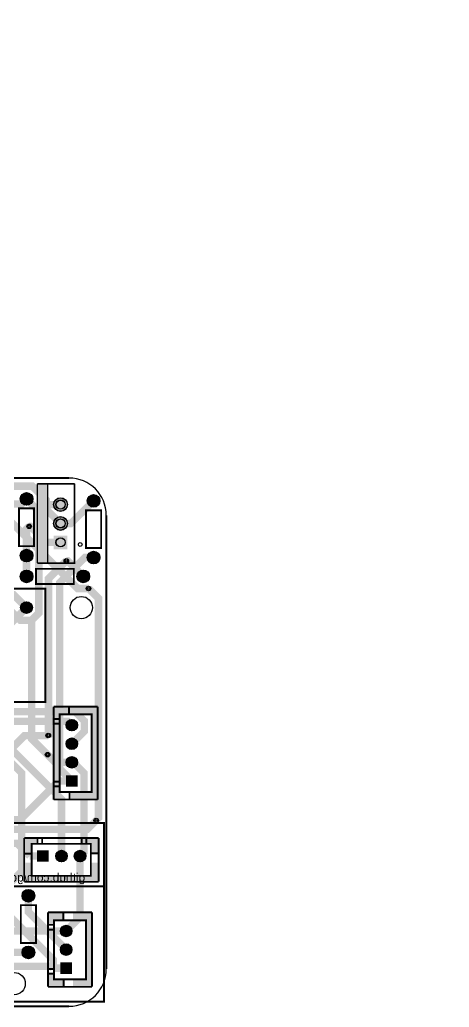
# Model space of a CAD drawing. Header units: millimetres. Extents: x -129 to 177, y 14 to 147.
# Drawn here: x 119.1 to 176.8, y 14.7 to 147.5 of the extents above; entities that cross this region are included whole.
import ezdxf

# ---------------------------------------------------------------- set-up
doc = ezdxf.new("R2010")
doc.units = ezdxf.units.MM
for name, color, linetype, true_color in [('BoardOutLine', 7, 'Continuous', 0xff00ff), ('BottomLayer', 7, 'Continuous', 0x0000ff), ('BottomSolderMaskLayer', 7, 'Continuous', 0xaa00ff), ('Document', 7, 'Continuous', 0xffffff), ('Hole', 7, 'Continuous', 0x222222), ('Multi-Layer', 7, 'Continuous', 0xc0c0c0), ('TopLayer', 7, 'Continuous', 0xff0000), ('TopSilkLayer', 7, 'Continuous', 0xffcc00), ('TopSolderMaskLayer', 7, 'Continuous', 0x800080)]:
    doc.layers.add(name, color=color, linetype=linetype, true_color=true_color)
doc.styles.get("Standard").update_dxf_attribs({"font": 'arial.ttf'})

msp = doc.modelspace()

# ---------------------------------------------------------------- hatches: boundary and pattern name
at = {"layer": 'BottomSolderMaskLayer'}
for points in [[(119.16, 83.06, 1), (120.87, 83.06, 1)], [(128.18, 82.8, 1), (129.88, 82.8, 1)], [(123.66, 82.3, 1), (125.51, 82.3, 1)], [(123.66, 79.76, 1), (125.51, 79.76, 1)], [(123.66, 76.29), (123.66, 78.14), (125.51, 78.14), (125.51, 76.29)], [(119.16, 75.44, 1), (120.87, 75.44, 1)], [(128.18, 75.18, 1), (129.88, 75.18, 1)], [(119.16, 72.64, 1), (120.87, 72.64, 1)], [(126.78, 72.64, 1), (128.49, 72.64, 1)], [(119.23, 68.45, 1), (120.8, 68.45, 1)], [(125.34, 52.65, 1), (126.89, 52.65, 1)], [(125.34, 50.15, 1), (126.89, 50.15, 1)], [(125.34, 47.65, 1), (126.89, 47.65, 1)], [(125.34, 44.37), (125.34, 45.92), (126.89, 45.92), (126.89, 44.37)], [(121.44, 35.83), (122.99, 35.83), (122.99, 34.28), (121.44, 34.28)], [(123.94, 35.05, 1), (125.49, 35.05, 1)], [(126.44, 35.05, 1), (127.99, 35.05, 1)], [(119.42, 29.72, 1), (121.12, 29.72, 1)], [(124.57, 24.98, 1), (126.12, 24.98, 1)], [(119.42, 22.1, 1), (121.12, 22.1, 1)], [(124.57, 22.48, 1), (126.12, 22.48, 1)], [(124.57, 19.2), (124.57, 20.75), (126.12, 20.75), (126.12, 19.2)]]:
    msp.add_hatch(color=256, dxfattribs=at).paths.add_polyline_path(points)
at = {"layer": 'Document'}
for points in [[(122.86, 74.51), (121.46, 74.51), (121.46, 85.01), (122.86, 85.01)], [(123.67, 53.47), (124.46, 53.47), (124.46, 55.14), (123.67, 55.14)], [(125.79, 43.65), (125.79, 42.65), (129.57, 42.65), (129.57, 55.14), (129.57, 55.14), (125.73, 55.14), (125.73, 54.14), (128.74, 54.14), (128.78, 54.1), (128.78, 43.69)], [(123.67, 52.84), (124.46, 52.84), (124.46, 45.05), (123.71, 45.05), (123.67, 45.09)], [(123.67, 44.45), (124.44, 44.45), (124.46, 44.43), (124.46, 42.65), (123.67, 42.65)], [(121.54, 37.47), (119.76, 37.47), (119.76, 35.43), (120.65, 35.43), (120.65, 36.7), (121.54, 36.7)], [(128.02, 37.47), (129.67, 37.47), (129.67, 35.43), (128.65, 35.43), (128.65, 36.7), (128.02, 36.7)], [(119.76, 34.16), (119.76, 31.62), (129.67, 31.62), (129.67, 34.16), (128.65, 34.16), (128.65, 32.39), (120.78, 32.39), (120.78, 34.16)], [(122.94, 25.78), (122.94, 27.43), (124.97, 27.43), (124.97, 26.42), (123.7, 26.42), (123.7, 25.78)], [(126.24, 17.53), (128.78, 17.53), (128.78, 27.43), (126.24, 27.43), (126.24, 26.42), (128.02, 26.42), (128.02, 18.54), (126.24, 18.54)], [(122.94, 19.3), (122.94, 17.53), (124.97, 17.53), (124.97, 18.42), (123.7, 18.42), (123.7, 19.3)]]:
    msp.add_hatch(color=256, dxfattribs=at).paths.add_polyline_path(points)
at = {"layer": 'Multi-Layer'}
for points in [[(119.19, 83.06, 1), (120.84, 83.06, 1)], [(128.21, 82.8, 1), (129.86, 82.8, 1)], [(123.69, 82.3, 1), (125.49, 82.3, 1)], [(123.69, 79.76, 1), (125.49, 79.76, 1)], [(123.69, 76.32), (123.69, 78.12), (125.49, 78.12), (125.49, 76.32)], [(119.19, 75.44, 1), (120.84, 75.44, 1)], [(128.21, 75.18, 1), (129.86, 75.18, 1)], [(119.19, 72.64, 1), (120.84, 72.64, 1)], [(126.81, 72.64, 1), (128.46, 72.64, 1)], [(119.25, 68.45, 1), (120.78, 68.45, 1)], [(125.36, 52.65, 1), (126.86, 52.65, 1)], [(125.36, 50.15, 1), (126.86, 50.15, 1)], [(125.36, 47.65, 1), (126.86, 47.65, 1)], [(125.36, 44.4), (125.36, 45.9), (126.86, 45.9), (126.86, 44.4)], [(121.46, 35.8), (122.96, 35.8), (122.96, 34.3), (121.46, 34.3)], [(123.96, 35.05, 1), (125.46, 35.05, 1)], [(126.46, 35.05, 1), (127.96, 35.05, 1)], [(119.44, 29.72, 1), (121.09, 29.72, 1)], [(124.6, 24.98, 1), (126.1, 24.98, 1)], [(119.44, 22.1, 1), (121.09, 22.1, 1)], [(124.6, 22.48, 1), (126.1, 22.48, 1)], [(124.6, 19.23), (124.6, 20.73), (126.1, 20.73), (126.1, 19.23)]]:
    msp.add_hatch(color=256, dxfattribs=at).paths.add_polyline_path(points)
at = {"layer": 'TopSolderMaskLayer'}
for points in [[(119.16, 83.06, 1), (120.87, 83.06, 1)], [(128.18, 82.8, 1), (129.88, 82.8, 1)], [(123.66, 82.3, 1), (125.51, 82.3, 1)], [(123.66, 79.76, 1), (125.51, 79.76, 1)], [(123.66, 76.29), (123.66, 78.14), (125.51, 78.14), (125.51, 76.29)], [(119.16, 75.44, 1), (120.87, 75.44, 1)], [(128.18, 75.18, 1), (129.88, 75.18, 1)], [(119.16, 72.64, 1), (120.87, 72.64, 1)], [(126.78, 72.64, 1), (128.49, 72.64, 1)], [(119.23, 68.45, 1), (120.8, 68.45, 1)], [(125.34, 52.65, 1), (126.89, 52.65, 1)], [(125.34, 50.15, 1), (126.89, 50.15, 1)], [(125.34, 47.65, 1), (126.89, 47.65, 1)], [(125.34, 44.37), (125.34, 45.92), (126.89, 45.92), (126.89, 44.37)], [(121.44, 35.83), (122.99, 35.83), (122.99, 34.28), (121.44, 34.28)], [(123.94, 35.05, 1), (125.49, 35.05, 1)], [(126.44, 35.05, 1), (127.99, 35.05, 1)], [(119.42, 29.72, 1), (121.12, 29.72, 1)], [(124.57, 24.98, 1), (126.12, 24.98, 1)], [(119.42, 22.1, 1), (121.12, 22.1, 1)], [(124.57, 22.48, 1), (126.12, 22.48, 1)], [(124.57, 19.2), (124.57, 20.75), (126.12, 20.75), (126.12, 19.2)]]:
    msp.add_hatch(color=256, dxfattribs=at).paths.add_polyline_path(points)

# ---------------------------------------------------------------- linework, layer by layer
at = {"layer": 'BoardOutLine', "const_width": 0.254}
for points in [[(18.23, 85.86), (125.73, 85.86)], [(130.73, 80.86), (130.73, 19.86)], [(125.73, 14.86), (18.23, 14.86)]]:
    msp.add_lwpolyline(points, dxfattribs=at)
at = {"layer": 'BoardOutLine'}
for centre, start, end in [((125.73, 80.86), 0, 90), ((125.73, 19.86), 270, 0)]:
    msp.add_arc(centre, 5, start, end, dxfattribs=at)
at = {"layer": 'BottomLayer', "const_width": 1}
for points in [[(121.67, 81.4), (120.02, 83.06)], [(121.67, 81.4), (122.57, 82.3), (124.59, 82.3)], [(129.03, 82.8), (125.98, 79.76), (124.59, 79.76)], [(120.7, 66.74), (121.67, 67.71), (121.67, 81.4)], [(120.37, 79.38), (120.02, 79.03), (120.02, 75.44)], [(120.02, 72.64), (120.02, 75.44)], [(126.11, 45.15), (124.48, 46.78), (124.48, 71.81), (127.85, 75.18), (129.03, 75.18)], [(122.94, 51.25), (122.97, 51.28), (122.97, 72.34), (125.36, 74.73)], [(109.86, 68.45), (111.56, 70.16), (118.31, 70.16), (120.02, 68.45)], [(129.37, 39.83), (129.69, 40.15), (129.69, 69.68), (128.35, 71.02)], [(124.71, 35.05), (124.71, 42.71), (116.52, 50.9), (116.52, 54.08), (102.24, 68.36), (102.24, 68.45)], [(117.48, 68.45), (119.19, 66.74), (120.7, 66.74)], [(120.7, 66.74), (120.7, 50.83), (122.85, 48.68)], [(117.96, 31.57), (119.37, 32.98), (119.37, 46.22), (117.05, 48.54)], [(126.11, 47.65), (126.31, 47.65), (127.73, 46.22), (127.73, 35.57), (127.21, 35.05)], [(125.35, 24.98), (127.21, 26.84), (127.21, 35.05)], [(123.6, 19.98), (123.6, 21.12), (111.42, 33.3)], [(125.35, 22.48), (120.27, 27.56), (120.27, 29.72)], [(125.35, 19.98), (123.6, 19.98)]]:
    msp.add_lwpolyline(points, dxfattribs=at)
at = {"layer": 'BottomSolderMaskLayer'}
for points in [[(119.54, 83.06), (119.54, 83.06)], [(120.49, 83.06), (120.49, 83.06)], [(128.56, 82.8), (128.56, 82.81)], [(129.5, 82.8), (129.5, 82.81)], [(119.54, 75.44), (119.54, 75.44)], [(120.49, 75.44), (120.49, 75.44)], [(128.56, 75.18), (128.56, 75.19)], [(129.5, 75.18), (129.5, 75.19)], [(120.02, 73.12), (120.01, 73.12)], [(127.64, 73.12), (127.63, 73.12)], [(120.02, 72.17), (120.01, 72.17)], [(127.64, 72.17), (127.63, 72.17)], [(119.8, 29.72), (119.8, 29.72)], [(120.74, 29.72), (120.74, 29.72)], [(119.8, 22.1), (119.8, 22.1)], [(120.74, 22.1), (120.74, 22.1)]]:
    msp.add_lwpolyline(points, close=True, dxfattribs=at)
for centre, radius in [((120.02, 83.06), 0.851), ((129.03, 82.8), 0.851), ((124.59, 82.3), 0.925), ((124.59, 82.3), 0.617), ((124.59, 79.76), 0.925), ((124.59, 79.76), 0.617), ((124.59, 77.22), 0.617), ((120.02, 75.44), 0.851), ((129.03, 75.18), 0.851), ((120.02, 72.64), 0.851), ((127.64, 72.64), 0.851), ((120.02, 68.45), 0.787), ((120.02, 68.45), 0.472), ((126.11, 52.65), 0.775), ((126.11, 52.65), 0.465), ((126.11, 50.15), 0.775), ((126.11, 50.15), 0.465), ((126.11, 47.65), 0.775), ((126.11, 47.65), 0.465), ((126.11, 45.15), 0.465), ((122.21, 35.05), 0.465), ((124.71, 35.05), 0.775), ((124.71, 35.05), 0.465), ((127.21, 35.05), 0.775), ((127.21, 35.05), 0.465), ((120.27, 29.72), 0.851), ((125.35, 24.98), 0.775), ((125.35, 24.98), 0.465), ((120.27, 22.1), 0.851), ((125.35, 22.48), 0.775), ((125.35, 22.48), 0.465), ((125.35, 19.98), 0.465)]:
    msp.add_circle(centre, radius, dxfattribs=at)
for centre, start, end in [((120.02, 83.06), 360, 180), ((120.02, 83.06), 180, 360), ((129.03, 82.81), 360, 540), ((129.03, 82.8), 540, 360), ((120.02, 75.44), 360, 180), ((129.03, 75.19), 360, 540), ((120.02, 75.44), 180, 360), ((129.03, 75.18), 540, 360), ((120.01, 72.64), 90, 270), ((120.02, 72.64), 270, 90), ((127.63, 72.64), 90, 270), ((127.64, 72.64), 270, 90), ((120.27, 29.72), 360, 180), ((120.27, 29.72), 180, 360), ((120.27, 22.1), 360, 180), ((120.27, 22.1), 180, 360)]:
    msp.add_arc(centre, 0.471, start, end, dxfattribs=at)
at = {"layer": 'Document'}
msp.add_circle((127.23, 76.93), 0.25, dxfattribs=at)
at = {"layer": 'Hole'}
for centre in [(120.37, 79.38), (125.36, 74.73), (128.35, 71.02), (122.94, 51.25), (122.85, 48.68), (129.37, 39.83)]:
    msp.add_circle(centre, 0.153, dxfattribs=at)
at = {"layer": 'Multi-Layer'}
for points in [[(119.56, 83.06), (119.56, 83.06)], [(120.47, 83.06), (120.47, 83.06)], [(128.58, 82.8), (128.58, 82.81)], [(129.49, 82.8), (129.49, 82.81)], [(119.56, 75.44), (119.56, 75.44)], [(120.47, 75.44), (120.47, 75.44)], [(128.58, 75.18), (128.58, 75.19)], [(129.49, 75.18), (129.49, 75.19)], [(120.02, 73.1), (120.01, 73.1)], [(127.64, 73.1), (127.63, 73.1)], [(120.02, 72.19), (120.01, 72.19)], [(127.64, 72.19), (127.63, 72.19)], [(119.81, 29.72), (119.81, 29.72)], [(120.73, 29.72), (120.73, 29.72)], [(119.81, 22.1), (119.81, 22.1)], [(120.73, 22.1), (120.73, 22.1)]]:
    msp.add_lwpolyline(points, close=True, dxfattribs=at)
for centre, radius in [((120.02, 83.06), 0.826), ((129.03, 82.8), 0.826), ((124.59, 82.3), 0.9), ((124.59, 82.3), 0.6), ((120.37, 79.38), 0.305), ((124.59, 79.76), 0.9), ((124.59, 79.76), 0.6), ((124.59, 77.22), 0.6), ((120.02, 75.44), 0.826), ((129.03, 75.18), 0.826), ((125.36, 74.73), 0.305), ((120.02, 72.64), 0.826), ((127.64, 72.64), 0.826), ((128.35, 71.02), 0.305), ((120.02, 68.45), 0.762), ((127.38, 68.45), 1.5), ((120.02, 68.45), 0.457), ((126.11, 52.65), 0.75), ((126.11, 52.65), 0.45), ((122.94, 51.25), 0.305), ((126.11, 50.15), 0.75), ((126.11, 50.15), 0.45), ((122.85, 48.68), 0.305), ((126.11, 47.65), 0.75), ((126.11, 47.65), 0.45), ((126.11, 45.15), 0.45), ((129.37, 39.83), 0.305), ((122.21, 35.05), 0.45), ((124.71, 35.05), 0.75), ((124.71, 35.05), 0.45), ((127.21, 35.05), 0.75), ((127.21, 35.05), 0.45), ((120.27, 29.72), 0.826), ((125.35, 24.98), 0.75), ((125.35, 24.98), 0.45), ((120.27, 22.1), 0.826), ((125.35, 22.48), 0.75), ((125.35, 22.48), 0.45), ((125.35, 19.98), 0.45), ((118.36, 17.91), 1.5)]:
    msp.add_circle(centre, radius, dxfattribs=at)
for centre, start, end in [((120.02, 83.06), 360, 180), ((120.02, 83.06), 180, 360), ((129.03, 82.81), 360, 540), ((129.03, 82.8), 540, 360), ((120.02, 75.44), 360, 180), ((120.02, 75.44), 180, 360), ((129.03, 75.19), 360, 540), ((129.03, 75.18), 540, 360), ((120.01, 72.64), 90, 270), ((120.02, 72.64), 270, 90), ((127.63, 72.64), 90, 270), ((127.64, 72.64), 270, 90), ((120.27, 29.72), 360, 180), ((120.27, 29.72), 180, 360), ((120.27, 22.1), 360, 180), ((120.27, 22.1), 180, 360)]:
    msp.add_arc(centre, 0.457, start, end, dxfattribs=at)
at = {"layer": 'TopLayer', "const_width": 1}
for points in [[(45.46, 84.77), (120.81, 84.77), (122.69, 82.88), (122.69, 81.65), (124.59, 79.76)], [(114.05, 82.36), (119.32, 82.36), (120.02, 83.06)], [(114.05, 79.76), (118.15, 79.76), (126.89, 71.02), (128.35, 71.02)], [(120.37, 79.38), (120.52, 79.38), (122.69, 77.22)], [(124.59, 77.22), (122.69, 77.22)], [(127.64, 72.64), (125.55, 74.73), (125.36, 74.73)], [(120.02, 68.45), (110.86, 59.3), (107.45, 59.3)], [(126.11, 50.15), (127.77, 51.8), (127.77, 53.23), (126.53, 54.46), (89.57, 54.46), (80.65, 45.53), (70.71, 45.53), (66.98, 41.81)], [(126.11, 52.65), (125.6, 53.16), (90.92, 53.16), (79.68, 41.92), (79.68, 41.81)], [(117.05, 48.54), (119.76, 51.25), (122.94, 51.25)], [(126.11, 47.65), (123.88, 47.65), (122.85, 48.68)], [(72.06, 39.96), (119.18, 39.96), (124.36, 45.15)], [(126.11, 45.15), (124.36, 45.15)], [(129.37, 39.83), (128.2, 38.66), (67.13, 38.66), (59.33, 30.86)], [(120.46, 35.05), (118.75, 36.76), (111.42, 36.76)], [(122.21, 35.05), (120.46, 35.05)], [(125.35, 24.98), (118.06, 24.98), (117.48, 25.57)], [(117.48, 22.1), (120.27, 22.1)], [(123.6, 19.98), (123.35, 20.23), (114.77, 20.23), (113.26, 18.71)], [(125.35, 19.98), (123.6, 19.98)]]:
    msp.add_lwpolyline(points, dxfattribs=at)
at = {"layer": 'TopSilkLayer'}
for points, const_width in [([(121.47, 74.43), (121.47, 85.09)], 0.201), ([(121.47, 85.09), (126.47, 85.09)], 0.201), ([(126.47, 85.09), (126.47, 74.42), (121.47, 74.42)], 0.201), ([(122.86, 74.43), (122.86, 85.09)], 0.201), ([(129.57, 55.14), (123.67, 55.14)], 0.254), ([(123.67, 42.65), (123.67, 55.14)], 0.254), ([(125.73, 54.14), (125.73, 55.14)], 0.254), ([(129.57, 42.65), (129.57, 55.14)], 0.254), ([(123.67, 53.47), (124.46, 53.47)], 0.254), ([(123.67, 52.84), (124.46, 52.84)], 0.254), ([(123.67, 45.05), (124.46, 45.05)], 0.254), ([(123.67, 44.43), (124.46, 44.43)], 0.254), ([(129.57, 42.65), (123.67, 42.65)], 0.254), ([(125.79, 42.65), (125.79, 43.65)], 0.254), ([(119.71, 37.49), (129.71, 37.49)], 0.254), ([(119.71, 31.59), (119.71, 37.49)], 0.254), ([(121.5, 37.49), (121.5, 36.7)], 0.254), ([(122.12, 37.49), (122.12, 36.7)], 0.254), ([(127.41, 37.49), (127.41, 36.7)], 0.254), ([(128.04, 37.49), (128.04, 36.7)], 0.254), ([(129.71, 31.59), (129.71, 37.49)], 0.254), ([(119.71, 35.38), (120.72, 35.38)], 0.254), ([(128.71, 35.43), (129.71, 35.43)], 0.254), ([(119.71, 31.59), (129.71, 31.59)], 0.254), ([(128.81, 27.48), (122.91, 27.48)], 0.254), ([(122.91, 17.48), (122.91, 27.48)], 0.254), ([(124.97, 26.48), (124.97, 27.48)], 0.254), ([(128.81, 17.48), (128.81, 27.48)], 0.254), ([(122.91, 25.81), (123.7, 25.81)], 0.254), ([(122.91, 25.17), (123.7, 25.17)], 0.254), ([(122.91, 19.88), (123.7, 19.88)], 0.254), ([(122.91, 19.26), (123.7, 19.26)], 0.254), ([(125.02, 17.48), (125.02, 18.48)], 0.254), ([(128.81, 17.48), (122.91, 17.48)], 0.254)]:
    msp.add_lwpolyline(points, dxfattribs=dict(at, const_width=const_width))
at = {"layer": 'TopSilkLayer', "const_width": 0.254}
for points in [[(119, 76.71), (119, 81.79), (121.03, 81.79), (121.03, 76.71), (119, 76.71)], [(130.05, 81.53), (130.05, 76.45), (128.02, 76.45), (128.02, 81.53), (130.05, 81.53)], [(121.29, 73.66), (126.37, 73.66), (126.37, 71.63), (121.29, 71.63), (121.29, 73.66)], [(122.56, 55.75), (94.49, 55.75), (94.49, 70.99), (122.56, 70.99), (122.56, 55.75)], [(124.46, 43.66), (124.46, 54.1), (128.78, 54.1), (128.78, 43.66), (124.46, 43.66)], [(86.87, 39.5), (130.43, 39.5), (130.43, 30.99), (86.87, 30.99), (86.87, 39.5)], [(120.72, 36.7), (128.65, 36.7), (128.65, 32.39), (120.72, 32.39), (120.72, 36.7)], [(81.15, 30.99), (130.43, 30.99), (130.43, 15.49), (81.15, 15.49), (81.15, 30.99)], [(119.25, 23.37), (119.25, 28.45), (121.29, 28.45), (121.29, 23.37), (119.25, 23.37)], [(123.7, 18.49), (123.7, 26.42), (128.02, 26.42), (128.02, 18.49), (123.7, 18.49)]]:
    msp.add_lwpolyline(points, close=True, dxfattribs=at)
at = {"layer": 'TopSilkLayer'}
msp.add_circle((127.23, 76.93), 0.25, dxfattribs=at)
at = {"layer": 'TopSolderMaskLayer'}
for points in [[(119.54, 83.06), (119.54, 83.06)], [(120.49, 83.06), (120.49, 83.06)], [(128.56, 82.8), (128.56, 82.81)], [(129.5, 82.8), (129.5, 82.81)], [(119.54, 75.44), (119.54, 75.44)], [(120.49, 75.44), (120.49, 75.44)], [(128.56, 75.18), (128.56, 75.19)], [(129.5, 75.18), (129.5, 75.19)], [(120.02, 73.12), (120.01, 73.12)], [(127.64, 73.12), (127.63, 73.12)], [(120.02, 72.17), (120.01, 72.17)], [(127.64, 72.17), (127.63, 72.17)], [(119.8, 29.72), (119.8, 29.72)], [(120.74, 29.72), (120.74, 29.72)], [(119.8, 22.1), (119.8, 22.1)], [(120.74, 22.1), (120.74, 22.1)]]:
    msp.add_lwpolyline(points, close=True, dxfattribs=at)
for centre, radius in [((120.02, 83.06), 0.851), ((129.03, 82.8), 0.851), ((124.59, 82.3), 0.925), ((124.59, 82.3), 0.617), ((124.59, 79.76), 0.925), ((124.59, 79.76), 0.617), ((124.59, 77.22), 0.617), ((120.02, 75.44), 0.851), ((129.03, 75.18), 0.851), ((120.02, 72.64), 0.851), ((127.64, 72.64), 0.851), ((120.02, 68.45), 0.787), ((120.02, 68.45), 0.472), ((126.11, 52.65), 0.775), ((126.11, 52.65), 0.465), ((126.11, 50.15), 0.775), ((126.11, 50.15), 0.465), ((126.11, 47.65), 0.775), ((126.11, 47.65), 0.465), ((126.11, 45.15), 0.465), ((122.21, 35.05), 0.465), ((124.71, 35.05), 0.775), ((124.71, 35.05), 0.465), ((127.21, 35.05), 0.775), ((127.21, 35.05), 0.465), ((120.27, 29.72), 0.851), ((125.35, 24.98), 0.775), ((125.35, 24.98), 0.465), ((120.27, 22.1), 0.851), ((125.35, 22.48), 0.775), ((125.35, 22.48), 0.465), ((125.35, 19.98), 0.465)]:
    msp.add_circle(centre, radius, dxfattribs=at)
for centre, start, end in [((120.02, 83.06), 360, 180), ((120.02, 83.06), 180, 360), ((129.03, 82.81), 360, 540), ((129.03, 82.8), 540, 360), ((120.02, 75.44), 360, 180), ((129.03, 75.19), 360, 540), ((120.02, 75.44), 180, 360), ((129.03, 75.18), 540, 360), ((120.01, 72.64), 90, 270), ((120.02, 72.64), 270, 90), ((127.63, 72.64), 90, 270), ((127.64, 72.64), 270, 90), ((120.27, 29.72), 360, 180), ((120.27, 29.72), 180, 360), ((120.27, 22.1), 360, 180), ((120.27, 22.1), 180, 360)]:
    msp.add_arc(centre, 0.471, start, end, dxfattribs=at)

# ---------------------------------------------------------------- texts
at = {"layer": 'BottomSilkLayer', "text_generation_flag": 2}
msp.add_text('github.com/gopro2027/ArduinoAirSuspensionController', height=1.143, dxfattribs=at).set_placement((127.89, 31.62))

doc.saveas('drawing.dxf')
